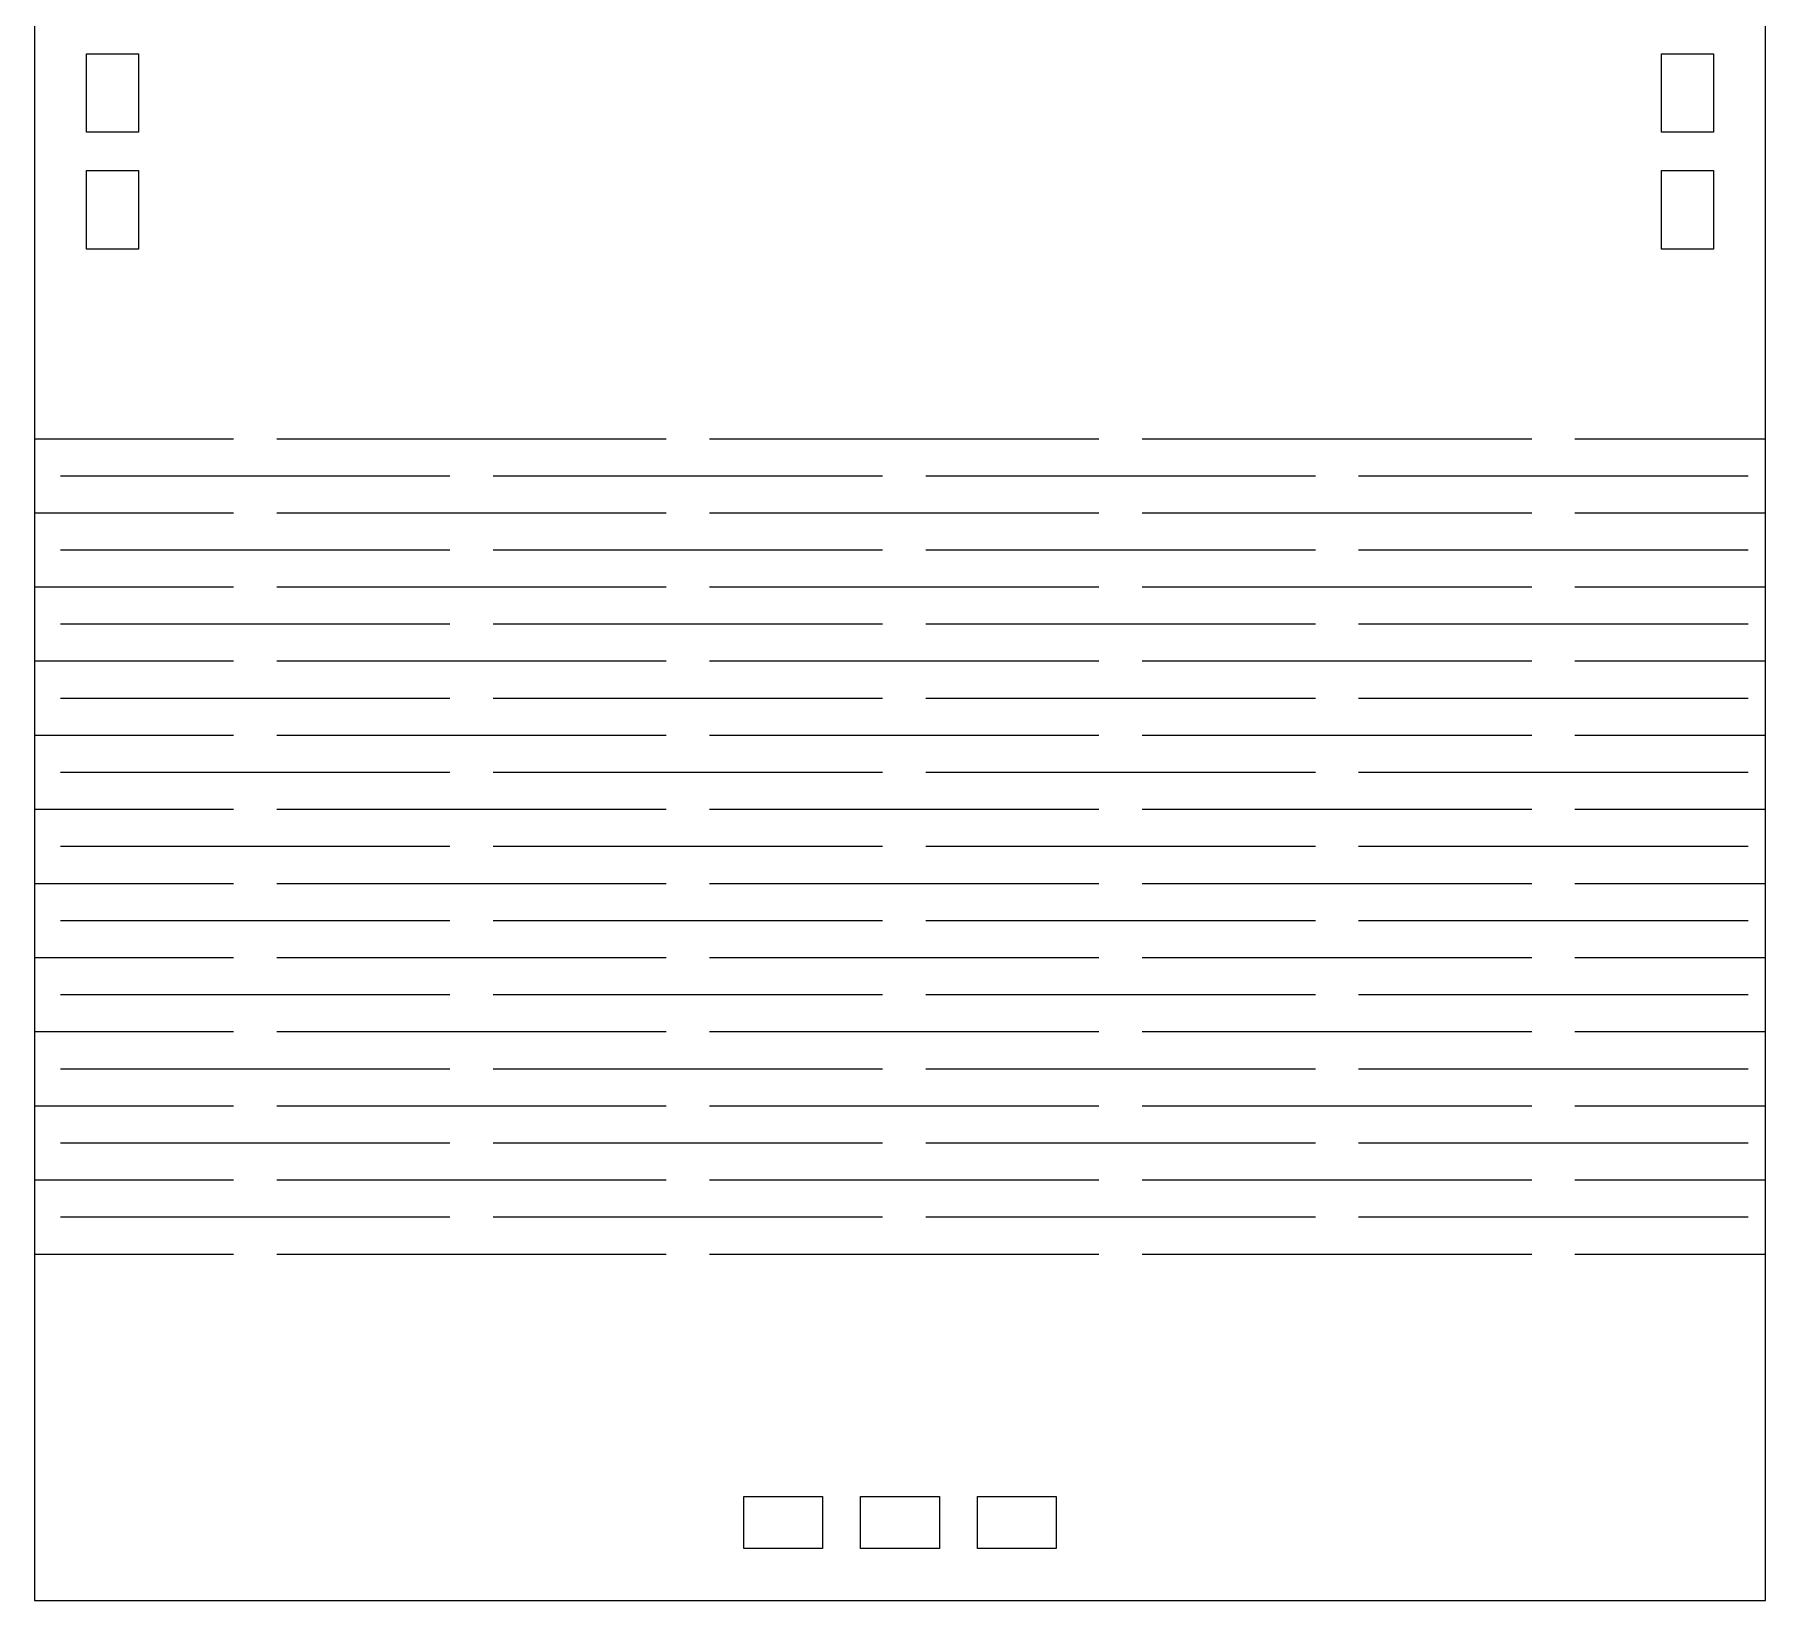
# Model space of a CAD drawing. Header units: millimetres. Extents: x 555 to 783, y 300 to 593.
# Drawn here: x 619.1 to 719.1, y 300 to 390.5 of the extents above; entities that cross this region are included whole.
import ezdxf

# ---------------------------------------------------------------- set-up
doc = ezdxf.new("R2010")
doc.units = ezdxf.units.MM
doc.header["$MEASUREMENT"] = 0
doc.layers.add('2d laser', color=18, linetype='Continuous', true_color=0x000000)

msp = doc.modelspace()

# ---------------------------------------------------------------- linework, layer by layer
at = {"layer": '2d laser', "lineweight": 0}
for points in [[(619.08, 407.14), (619.08, 367.14)], [(719.08, 367.14), (719.08, 407.14)], [(622.08, 384.87), (622.08, 389.41)], [(622.08, 389.41), (625.08, 389.41)], [(625.08, 389.41), (625.08, 384.87)], [(713.08, 384.87), (713.08, 389.41)], [(713.08, 389.41), (716.08, 389.41)], [(716.08, 389.41), (716.08, 384.87)], [(625.08, 384.87), (622.08, 384.87)], [(716.08, 384.87), (713.08, 384.87)], [(622.08, 382.66), (625.08, 382.66)], [(622.08, 378.12), (622.08, 382.66)], [(625.08, 382.66), (625.08, 378.12)], [(713.08, 382.66), (716.08, 382.66)], [(713.08, 378.12), (713.08, 382.66)], [(716.08, 382.66), (716.08, 378.12)], [(625.08, 378.12), (622.08, 378.12)], [(716.08, 378.12), (713.08, 378.12)], [(620.58, 367.14), (619.08, 367.14)], [(619.08, 367.14), (619.08, 320.01)], [(623.08, 367.14), (620.58, 367.14)], [(625.58, 367.14), (623.08, 367.14)], [(628.08, 367.14), (625.58, 367.14)], [(630.58, 367.14), (628.08, 367.14)], [(635.58, 367.14), (633.08, 367.14)], [(638.08, 367.14), (635.58, 367.14)], [(640.58, 367.14), (638.08, 367.14)], [(643.08, 367.14), (640.58, 367.14)], [(645.58, 367.14), (643.08, 367.14)], [(648.08, 367.14), (645.58, 367.14)], [(650.58, 367.14), (648.08, 367.14)], [(653.08, 367.14), (650.58, 367.14)], [(655.58, 367.14), (653.08, 367.14)], [(660.58, 367.14), (658.08, 367.14)], [(663.08, 367.14), (660.58, 367.14)], [(665.58, 367.14), (663.08, 367.14)], [(668.08, 367.14), (665.58, 367.14)], [(670.58, 367.14), (668.08, 367.14)], [(673.08, 367.14), (670.58, 367.14)], [(675.58, 367.14), (673.08, 367.14)], [(678.08, 367.14), (675.58, 367.14)], [(680.58, 367.14), (678.08, 367.14)], [(685.58, 367.14), (683.08, 367.14)], [(688.08, 367.14), (685.58, 367.14)], [(690.58, 367.14), (688.08, 367.14)], [(693.08, 367.14), (690.58, 367.14)], [(695.58, 367.14), (693.08, 367.14)], [(698.08, 367.14), (695.58, 367.14)], [(700.58, 367.14), (698.08, 367.14)], [(703.08, 367.14), (700.58, 367.14)], [(705.58, 367.14), (703.08, 367.14)], [(710.58, 367.14), (708.08, 367.14)], [(713.08, 367.14), (710.58, 367.14)], [(715.58, 367.14), (713.08, 367.14)], [(718.08, 367.14), (715.58, 367.14)], [(719.08, 367.14), (718.08, 367.14)], [(719.08, 320.01), (719.08, 367.14)], [(623.08, 365), (620.58, 365)], [(625.58, 365), (623.08, 365)], [(628.08, 365), (625.58, 365)], [(630.58, 365), (628.08, 365)], [(633.08, 365), (630.58, 365)], [(635.58, 365), (633.08, 365)], [(638.08, 365), (635.58, 365)], [(640.58, 365), (638.08, 365)], [(643.08, 365), (640.58, 365)], [(648.08, 365), (645.58, 365)], [(650.58, 365), (648.08, 365)], [(653.08, 365), (650.58, 365)], [(655.58, 365), (653.08, 365)], [(658.08, 365), (655.58, 365)], [(660.58, 365), (658.08, 365)], [(663.08, 365), (660.58, 365)], [(665.58, 365), (663.08, 365)], [(668.08, 365), (665.58, 365)], [(673.08, 365), (670.58, 365)], [(675.58, 365), (673.08, 365)], [(678.08, 365), (675.58, 365)], [(680.58, 365), (678.08, 365)], [(683.08, 365), (680.58, 365)], [(685.58, 365), (683.08, 365)], [(688.08, 365), (685.58, 365)], [(690.58, 365), (688.08, 365)], [(693.08, 365), (690.58, 365)], [(698.08, 365), (695.58, 365)], [(700.58, 365), (698.08, 365)], [(703.08, 365), (700.58, 365)], [(705.58, 365), (703.08, 365)], [(708.08, 365), (705.58, 365)], [(710.58, 365), (708.08, 365)], [(713.08, 365), (710.58, 365)], [(715.58, 365), (713.08, 365)], [(718.08, 365), (715.58, 365)], [(620.58, 362.85), (619.08, 362.85)], [(623.08, 362.85), (620.58, 362.85)], [(625.58, 362.85), (623.08, 362.85)], [(628.08, 362.85), (625.58, 362.85)], [(630.58, 362.85), (628.08, 362.85)], [(635.58, 362.85), (633.08, 362.85)], [(638.08, 362.85), (635.58, 362.85)], [(640.58, 362.85), (638.08, 362.85)], [(643.08, 362.85), (640.58, 362.85)], [(645.58, 362.85), (643.08, 362.85)], [(648.08, 362.85), (645.58, 362.85)], [(650.58, 362.85), (648.08, 362.85)], [(653.08, 362.85), (650.58, 362.85)], [(655.58, 362.85), (653.08, 362.85)], [(660.58, 362.85), (658.08, 362.85)], [(663.08, 362.85), (660.58, 362.85)], [(665.58, 362.85), (663.08, 362.85)], [(668.08, 362.85), (665.58, 362.85)], [(670.58, 362.85), (668.08, 362.85)], [(673.08, 362.85), (670.58, 362.85)], [(675.58, 362.85), (673.08, 362.85)], [(678.08, 362.85), (675.58, 362.85)], [(680.58, 362.85), (678.08, 362.85)], [(685.58, 362.85), (683.08, 362.85)], [(688.08, 362.85), (685.58, 362.85)], [(690.58, 362.85), (688.08, 362.85)], [(693.08, 362.85), (690.58, 362.85)], [(695.58, 362.85), (693.08, 362.85)], [(698.08, 362.85), (695.58, 362.85)], [(700.58, 362.85), (698.08, 362.85)], [(703.08, 362.85), (700.58, 362.85)], [(705.58, 362.85), (703.08, 362.85)], [(710.58, 362.85), (708.08, 362.85)], [(713.08, 362.85), (710.58, 362.85)], [(715.58, 362.85), (713.08, 362.85)], [(718.08, 362.85), (715.58, 362.85)], [(719.08, 362.85), (718.08, 362.85)], [(623.08, 360.71), (620.58, 360.71)], [(625.58, 360.71), (623.08, 360.71)], [(628.08, 360.71), (625.58, 360.71)], [(630.58, 360.71), (628.08, 360.71)], [(633.08, 360.71), (630.58, 360.71)], [(635.58, 360.71), (633.08, 360.71)], [(638.08, 360.71), (635.58, 360.71)], [(640.58, 360.71), (638.08, 360.71)], [(643.08, 360.71), (640.58, 360.71)], [(648.08, 360.71), (645.58, 360.71)], [(650.58, 360.71), (648.08, 360.71)], [(653.08, 360.71), (650.58, 360.71)], [(655.58, 360.71), (653.08, 360.71)], [(658.08, 360.71), (655.58, 360.71)], [(660.58, 360.71), (658.08, 360.71)], [(663.08, 360.71), (660.58, 360.71)], [(665.58, 360.71), (663.08, 360.71)], [(668.08, 360.71), (665.58, 360.71)], [(673.08, 360.71), (670.58, 360.71)], [(675.58, 360.71), (673.08, 360.71)], [(678.08, 360.71), (675.58, 360.71)], [(680.58, 360.71), (678.08, 360.71)], [(683.08, 360.71), (680.58, 360.71)], [(685.58, 360.71), (683.08, 360.71)], [(688.08, 360.71), (685.58, 360.71)], [(690.58, 360.71), (688.08, 360.71)], [(693.08, 360.71), (690.58, 360.71)], [(698.08, 360.71), (695.58, 360.71)], [(700.58, 360.71), (698.08, 360.71)], [(703.08, 360.71), (700.58, 360.71)], [(705.58, 360.71), (703.08, 360.71)], [(708.08, 360.71), (705.58, 360.71)], [(710.58, 360.71), (708.08, 360.71)], [(713.08, 360.71), (710.58, 360.71)], [(715.58, 360.71), (713.08, 360.71)], [(718.08, 360.71), (715.58, 360.71)], [(620.58, 358.57), (619.08, 358.57)], [(623.08, 358.57), (620.58, 358.57)], [(625.58, 358.57), (623.08, 358.57)], [(628.08, 358.57), (625.58, 358.57)], [(630.58, 358.57), (628.08, 358.57)], [(635.58, 358.57), (633.08, 358.57)], [(638.08, 358.57), (635.58, 358.57)], [(640.58, 358.57), (638.08, 358.57)], [(643.08, 358.57), (640.58, 358.57)], [(645.58, 358.57), (643.08, 358.57)], [(648.08, 358.57), (645.58, 358.57)], [(650.58, 358.57), (648.08, 358.57)], [(653.08, 358.57), (650.58, 358.57)], [(655.58, 358.57), (653.08, 358.57)], [(660.58, 358.57), (658.08, 358.57)], [(663.08, 358.57), (660.58, 358.57)], [(665.58, 358.57), (663.08, 358.57)], [(668.08, 358.57), (665.58, 358.57)], [(670.58, 358.57), (668.08, 358.57)], [(673.08, 358.57), (670.58, 358.57)], [(675.58, 358.57), (673.08, 358.57)], [(678.08, 358.57), (675.58, 358.57)], [(680.58, 358.57), (678.08, 358.57)], [(685.58, 358.57), (683.08, 358.57)], [(688.08, 358.57), (685.58, 358.57)], [(690.58, 358.57), (688.08, 358.57)], [(693.08, 358.57), (690.58, 358.57)], [(695.58, 358.57), (693.08, 358.57)], [(698.08, 358.57), (695.58, 358.57)], [(700.58, 358.57), (698.08, 358.57)], [(703.08, 358.57), (700.58, 358.57)], [(705.58, 358.57), (703.08, 358.57)], [(710.58, 358.57), (708.08, 358.57)], [(713.08, 358.57), (710.58, 358.57)], [(715.58, 358.57), (713.08, 358.57)], [(718.08, 358.57), (715.58, 358.57)], [(719.08, 358.57), (718.08, 358.57)], [(623.08, 356.43), (620.58, 356.43)], [(625.58, 356.43), (623.08, 356.43)], [(628.08, 356.43), (625.58, 356.43)], [(630.58, 356.43), (628.08, 356.43)], [(633.08, 356.43), (630.58, 356.43)], [(635.58, 356.43), (633.08, 356.43)], [(638.08, 356.43), (635.58, 356.43)], [(640.58, 356.43), (638.08, 356.43)], [(643.08, 356.43), (640.58, 356.43)], [(648.08, 356.43), (645.58, 356.43)], [(650.58, 356.43), (648.08, 356.43)], [(653.08, 356.43), (650.58, 356.43)], [(655.58, 356.43), (653.08, 356.43)], [(658.08, 356.43), (655.58, 356.43)], [(660.58, 356.43), (658.08, 356.43)], [(663.08, 356.43), (660.58, 356.43)], [(665.58, 356.43), (663.08, 356.43)], [(668.08, 356.43), (665.58, 356.43)], [(673.08, 356.43), (670.58, 356.43)], [(675.58, 356.43), (673.08, 356.43)], [(678.08, 356.43), (675.58, 356.43)], [(680.58, 356.43), (678.08, 356.43)], [(683.08, 356.43), (680.58, 356.43)], [(685.58, 356.43), (683.08, 356.43)], [(688.08, 356.43), (685.58, 356.43)], [(690.58, 356.43), (688.08, 356.43)], [(693.08, 356.43), (690.58, 356.43)], [(698.08, 356.43), (695.58, 356.43)], [(700.58, 356.43), (698.08, 356.43)], [(703.08, 356.43), (700.58, 356.43)], [(705.58, 356.43), (703.08, 356.43)], [(708.08, 356.43), (705.58, 356.43)], [(710.58, 356.43), (708.08, 356.43)], [(713.08, 356.43), (710.58, 356.43)], [(715.58, 356.43), (713.08, 356.43)], [(718.08, 356.43), (715.58, 356.43)], [(620.58, 354.29), (619.08, 354.29)], [(623.08, 354.29), (620.58, 354.29)], [(625.58, 354.29), (623.08, 354.29)], [(628.08, 354.29), (625.58, 354.29)], [(630.58, 354.29), (628.08, 354.29)], [(635.58, 354.29), (633.08, 354.29)], [(638.08, 354.29), (635.58, 354.29)], [(640.58, 354.29), (638.08, 354.29)], [(643.08, 354.29), (640.58, 354.29)], [(645.58, 354.29), (643.08, 354.29)], [(648.08, 354.29), (645.58, 354.29)], [(650.58, 354.29), (648.08, 354.29)], [(653.08, 354.29), (650.58, 354.29)], [(655.58, 354.29), (653.08, 354.29)], [(660.58, 354.29), (658.08, 354.29)], [(663.08, 354.29), (660.58, 354.29)], [(665.58, 354.29), (663.08, 354.29)], [(668.08, 354.29), (665.58, 354.29)], [(670.58, 354.29), (668.08, 354.29)], [(673.08, 354.29), (670.58, 354.29)], [(675.58, 354.29), (673.08, 354.29)], [(678.08, 354.29), (675.58, 354.29)], [(680.58, 354.29), (678.08, 354.29)], [(685.58, 354.29), (683.08, 354.29)], [(688.08, 354.29), (685.58, 354.29)], [(690.58, 354.29), (688.08, 354.29)], [(693.08, 354.29), (690.58, 354.29)], [(695.58, 354.29), (693.08, 354.29)], [(698.08, 354.29), (695.58, 354.29)], [(700.58, 354.29), (698.08, 354.29)], [(703.08, 354.29), (700.58, 354.29)], [(705.58, 354.29), (703.08, 354.29)], [(710.58, 354.29), (708.08, 354.29)], [(713.08, 354.29), (710.58, 354.29)], [(715.58, 354.29), (713.08, 354.29)], [(718.08, 354.29), (715.58, 354.29)], [(719.08, 354.29), (718.08, 354.29)], [(623.08, 352.14), (620.58, 352.14)], [(625.58, 352.14), (623.08, 352.14)], [(628.08, 352.14), (625.58, 352.14)], [(630.58, 352.14), (628.08, 352.14)], [(633.08, 352.14), (630.58, 352.14)], [(635.58, 352.14), (633.08, 352.14)], [(638.08, 352.14), (635.58, 352.14)], [(640.58, 352.14), (638.08, 352.14)], [(643.08, 352.14), (640.58, 352.14)], [(648.08, 352.14), (645.58, 352.14)], [(650.58, 352.14), (648.08, 352.14)], [(653.08, 352.14), (650.58, 352.14)], [(655.58, 352.14), (653.08, 352.14)], [(658.08, 352.14), (655.58, 352.14)], [(660.58, 352.14), (658.08, 352.14)], [(663.08, 352.14), (660.58, 352.14)], [(665.58, 352.14), (663.08, 352.14)], [(668.08, 352.14), (665.58, 352.14)], [(673.08, 352.14), (670.58, 352.14)], [(675.58, 352.14), (673.08, 352.14)], [(678.08, 352.14), (675.58, 352.14)], [(680.58, 352.14), (678.08, 352.14)], [(683.08, 352.14), (680.58, 352.14)], [(685.58, 352.14), (683.08, 352.14)], [(688.08, 352.14), (685.58, 352.14)], [(690.58, 352.14), (688.08, 352.14)], [(693.08, 352.14), (690.58, 352.14)], [(698.08, 352.14), (695.58, 352.14)], [(700.58, 352.14), (698.08, 352.14)], [(703.08, 352.14), (700.58, 352.14)], [(705.58, 352.14), (703.08, 352.14)], [(708.08, 352.14), (705.58, 352.14)], [(710.58, 352.14), (708.08, 352.14)], [(713.08, 352.14), (710.58, 352.14)], [(715.58, 352.14), (713.08, 352.14)], [(718.08, 352.14), (715.58, 352.14)], [(620.58, 350), (619.08, 350)], [(623.08, 350), (620.58, 350)], [(625.58, 350), (623.08, 350)], [(628.08, 350), (625.58, 350)], [(630.58, 350), (628.08, 350)], [(635.58, 350), (633.08, 350)], [(638.08, 350), (635.58, 350)], [(640.58, 350), (638.08, 350)], [(643.08, 350), (640.58, 350)], [(645.58, 350), (643.08, 350)], [(648.08, 350), (645.58, 350)], [(650.58, 350), (648.08, 350)], [(653.08, 350), (650.58, 350)], [(655.58, 350), (653.08, 350)], [(660.58, 350), (658.08, 350)], [(663.08, 350), (660.58, 350)], [(665.58, 350), (663.08, 350)], [(668.08, 350), (665.58, 350)], [(670.58, 350), (668.08, 350)], [(673.08, 350), (670.58, 350)], [(675.58, 350), (673.08, 350)], [(678.08, 350), (675.58, 350)], [(680.58, 350), (678.08, 350)], [(685.58, 350), (683.08, 350)], [(688.08, 350), (685.58, 350)], [(690.58, 350), (688.08, 350)], [(693.08, 350), (690.58, 350)], [(695.58, 350), (693.08, 350)], [(698.08, 350), (695.58, 350)], [(700.58, 350), (698.08, 350)], [(703.08, 350), (700.58, 350)], [(705.58, 350), (703.08, 350)], [(710.58, 350), (708.08, 350)], [(713.08, 350), (710.58, 350)], [(715.58, 350), (713.08, 350)], [(718.08, 350), (715.58, 350)], [(719.08, 350), (718.08, 350)], [(623.08, 347.86), (620.58, 347.86)], [(625.58, 347.86), (623.08, 347.86)], [(628.08, 347.86), (625.58, 347.86)], [(630.58, 347.86), (628.08, 347.86)], [(633.08, 347.86), (630.58, 347.86)], [(635.58, 347.86), (633.08, 347.86)], [(638.08, 347.86), (635.58, 347.86)], [(640.58, 347.86), (638.08, 347.86)], [(643.08, 347.86), (640.58, 347.86)], [(648.08, 347.86), (645.58, 347.86)], [(650.58, 347.86), (648.08, 347.86)], [(653.08, 347.86), (650.58, 347.86)], [(655.58, 347.86), (653.08, 347.86)], [(658.08, 347.86), (655.58, 347.86)], [(660.58, 347.86), (658.08, 347.86)], [(663.08, 347.86), (660.58, 347.86)], [(665.58, 347.86), (663.08, 347.86)], [(668.08, 347.86), (665.58, 347.86)], [(673.08, 347.86), (670.58, 347.86)], [(675.58, 347.86), (673.08, 347.86)], [(678.08, 347.86), (675.58, 347.86)], [(680.58, 347.86), (678.08, 347.86)], [(683.08, 347.86), (680.58, 347.86)], [(685.58, 347.86), (683.08, 347.86)], [(688.08, 347.86), (685.58, 347.86)], [(690.58, 347.86), (688.08, 347.86)], [(693.08, 347.86), (690.58, 347.86)], [(698.08, 347.86), (695.58, 347.86)], [(700.58, 347.86), (698.08, 347.86)], [(703.08, 347.86), (700.58, 347.86)], [(705.58, 347.86), (703.08, 347.86)], [(708.08, 347.86), (705.58, 347.86)], [(710.58, 347.86), (708.08, 347.86)], [(713.08, 347.86), (710.58, 347.86)], [(715.58, 347.86), (713.08, 347.86)], [(718.08, 347.86), (715.58, 347.86)], [(620.58, 345.72), (619.08, 345.72)], [(623.08, 345.72), (620.58, 345.72)], [(625.58, 345.72), (623.08, 345.72)], [(628.08, 345.72), (625.58, 345.72)], [(630.58, 345.72), (628.08, 345.72)], [(635.58, 345.72), (633.08, 345.72)], [(638.08, 345.72), (635.58, 345.72)], [(640.58, 345.72), (638.08, 345.72)], [(643.08, 345.72), (640.58, 345.72)], [(645.58, 345.72), (643.08, 345.72)], [(648.08, 345.72), (645.58, 345.72)], [(650.58, 345.72), (648.08, 345.72)], [(653.08, 345.72), (650.58, 345.72)], [(655.58, 345.72), (653.08, 345.72)], [(660.58, 345.72), (658.08, 345.72)], [(663.08, 345.72), (660.58, 345.72)], [(665.58, 345.72), (663.08, 345.72)], [(668.08, 345.72), (665.58, 345.72)], [(670.58, 345.72), (668.08, 345.72)], [(673.08, 345.72), (670.58, 345.72)], [(675.58, 345.72), (673.08, 345.72)], [(678.08, 345.72), (675.58, 345.72)], [(680.58, 345.72), (678.08, 345.72)], [(685.58, 345.72), (683.08, 345.72)], [(688.08, 345.72), (685.58, 345.72)], [(690.58, 345.72), (688.08, 345.72)], [(693.08, 345.72), (690.58, 345.72)], [(695.58, 345.72), (693.08, 345.72)], [(698.08, 345.72), (695.58, 345.72)], [(700.58, 345.72), (698.08, 345.72)], [(703.08, 345.72), (700.58, 345.72)], [(705.58, 345.72), (703.08, 345.72)], [(710.58, 345.72), (708.08, 345.72)], [(713.08, 345.72), (710.58, 345.72)], [(715.58, 345.72), (713.08, 345.72)], [(718.08, 345.72), (715.58, 345.72)], [(719.08, 345.72), (718.08, 345.72)], [(623.08, 343.58), (620.58, 343.58)], [(625.58, 343.58), (623.08, 343.58)], [(628.08, 343.58), (625.58, 343.58)], [(630.58, 343.58), (628.08, 343.58)], [(633.08, 343.58), (630.58, 343.58)], [(635.58, 343.58), (633.08, 343.58)], [(638.08, 343.58), (635.58, 343.58)], [(640.58, 343.58), (638.08, 343.58)], [(643.08, 343.58), (640.58, 343.58)], [(648.08, 343.58), (645.58, 343.58)], [(650.58, 343.58), (648.08, 343.58)], [(653.08, 343.58), (650.58, 343.58)], [(655.58, 343.58), (653.08, 343.58)], [(658.08, 343.58), (655.58, 343.58)], [(660.58, 343.58), (658.08, 343.58)], [(663.08, 343.58), (660.58, 343.58)], [(665.58, 343.58), (663.08, 343.58)], [(668.08, 343.58), (665.58, 343.58)], [(673.08, 343.58), (670.58, 343.58)], [(675.58, 343.58), (673.08, 343.58)], [(678.08, 343.58), (675.58, 343.58)], [(680.58, 343.58), (678.08, 343.58)], [(683.08, 343.58), (680.58, 343.58)], [(685.58, 343.58), (683.08, 343.58)], [(688.08, 343.58), (685.58, 343.58)], [(690.58, 343.58), (688.08, 343.58)], [(693.08, 343.58), (690.58, 343.58)], [(698.08, 343.58), (695.58, 343.58)], [(700.58, 343.58), (698.08, 343.58)], [(703.08, 343.58), (700.58, 343.58)], [(705.58, 343.58), (703.08, 343.58)], [(708.08, 343.58), (705.58, 343.58)], [(710.58, 343.58), (708.08, 343.58)], [(713.08, 343.58), (710.58, 343.58)], [(715.58, 343.58), (713.08, 343.58)], [(718.08, 343.58), (715.58, 343.58)], [(620.58, 341.43), (619.08, 341.43)], [(623.08, 341.43), (620.58, 341.43)], [(625.58, 341.43), (623.08, 341.43)], [(628.08, 341.43), (625.58, 341.43)], [(630.58, 341.43), (628.08, 341.43)], [(635.58, 341.43), (633.08, 341.43)], [(638.08, 341.43), (635.58, 341.43)], [(640.58, 341.43), (638.08, 341.43)], [(643.08, 341.43), (640.58, 341.43)], [(645.58, 341.43), (643.08, 341.43)], [(648.08, 341.43), (645.58, 341.43)], [(650.58, 341.43), (648.08, 341.43)], [(653.08, 341.43), (650.58, 341.43)], [(655.58, 341.43), (653.08, 341.43)], [(660.58, 341.43), (658.08, 341.43)], [(663.08, 341.43), (660.58, 341.43)], [(665.58, 341.43), (663.08, 341.43)], [(668.08, 341.43), (665.58, 341.43)], [(670.58, 341.43), (668.08, 341.43)], [(673.08, 341.43), (670.58, 341.43)], [(675.58, 341.43), (673.08, 341.43)], [(678.08, 341.43), (675.58, 341.43)], [(680.58, 341.43), (678.08, 341.43)], [(685.58, 341.43), (683.08, 341.43)], [(688.08, 341.43), (685.58, 341.43)], [(690.58, 341.43), (688.08, 341.43)], [(693.08, 341.43), (690.58, 341.43)], [(695.58, 341.43), (693.08, 341.43)], [(698.08, 341.43), (695.58, 341.43)], [(700.58, 341.43), (698.08, 341.43)], [(703.08, 341.43), (700.58, 341.43)], [(705.58, 341.43), (703.08, 341.43)], [(710.58, 341.43), (708.08, 341.43)], [(713.08, 341.43), (710.58, 341.43)], [(715.58, 341.43), (713.08, 341.43)], [(718.08, 341.43), (715.58, 341.43)], [(719.08, 341.43), (718.08, 341.43)], [(623.08, 339.29), (620.58, 339.29)], [(625.58, 339.29), (623.08, 339.29)], [(628.08, 339.29), (625.58, 339.29)], [(630.58, 339.29), (628.08, 339.29)], [(633.08, 339.29), (630.58, 339.29)], [(635.58, 339.29), (633.08, 339.29)], [(638.08, 339.29), (635.58, 339.29)], [(640.58, 339.29), (638.08, 339.29)], [(643.08, 339.29), (640.58, 339.29)], [(648.08, 339.29), (645.58, 339.29)], [(650.58, 339.29), (648.08, 339.29)], [(653.08, 339.29), (650.58, 339.29)], [(655.58, 339.29), (653.08, 339.29)], [(658.08, 339.29), (655.58, 339.29)], [(660.58, 339.29), (658.08, 339.29)], [(663.08, 339.29), (660.58, 339.29)], [(665.58, 339.29), (663.08, 339.29)], [(668.08, 339.29), (665.58, 339.29)], [(673.08, 339.29), (670.58, 339.29)], [(675.58, 339.29), (673.08, 339.29)], [(678.08, 339.29), (675.58, 339.29)], [(680.58, 339.29), (678.08, 339.29)], [(683.08, 339.29), (680.58, 339.29)], [(685.58, 339.29), (683.08, 339.29)], [(688.08, 339.29), (685.58, 339.29)], [(690.58, 339.29), (688.08, 339.29)], [(693.08, 339.29), (690.58, 339.29)], [(698.08, 339.29), (695.58, 339.29)], [(700.58, 339.29), (698.08, 339.29)], [(703.08, 339.29), (700.58, 339.29)], [(705.58, 339.29), (703.08, 339.29)], [(708.08, 339.29), (705.58, 339.29)], [(710.58, 339.29), (708.08, 339.29)], [(713.08, 339.29), (710.58, 339.29)], [(715.58, 339.29), (713.08, 339.29)], [(718.08, 339.29), (715.58, 339.29)], [(620.58, 337.15), (619.08, 337.15)], [(623.08, 337.15), (620.58, 337.15)], [(625.58, 337.15), (623.08, 337.15)], [(628.08, 337.15), (625.58, 337.15)], [(630.58, 337.15), (628.08, 337.15)], [(635.58, 337.15), (633.08, 337.15)], [(638.08, 337.15), (635.58, 337.15)], [(640.58, 337.15), (638.08, 337.15)], [(643.08, 337.15), (640.58, 337.15)], [(645.58, 337.15), (643.08, 337.15)], [(648.08, 337.15), (645.58, 337.15)], [(650.58, 337.15), (648.08, 337.15)], [(653.08, 337.15), (650.58, 337.15)], [(655.58, 337.15), (653.08, 337.15)], [(660.58, 337.15), (658.08, 337.15)], [(663.08, 337.15), (660.58, 337.15)], [(665.58, 337.15), (663.08, 337.15)], [(668.08, 337.15), (665.58, 337.15)], [(670.58, 337.15), (668.08, 337.15)], [(673.08, 337.15), (670.58, 337.15)], [(675.58, 337.15), (673.08, 337.15)], [(678.08, 337.15), (675.58, 337.15)], [(680.58, 337.15), (678.08, 337.15)], [(685.58, 337.15), (683.08, 337.15)], [(688.08, 337.15), (685.58, 337.15)], [(690.58, 337.15), (688.08, 337.15)], [(693.08, 337.15), (690.58, 337.15)], [(695.58, 337.15), (693.08, 337.15)], [(698.08, 337.15), (695.58, 337.15)], [(700.58, 337.15), (698.08, 337.15)], [(703.08, 337.15), (700.58, 337.15)], [(705.58, 337.15), (703.08, 337.15)], [(710.58, 337.15), (708.08, 337.15)], [(713.08, 337.15), (710.58, 337.15)], [(715.58, 337.15), (713.08, 337.15)], [(718.08, 337.15), (715.58, 337.15)], [(719.08, 337.15), (718.08, 337.15)], [(623.08, 335.01), (620.58, 335.01)], [(625.58, 335.01), (623.08, 335.01)], [(628.08, 335.01), (625.58, 335.01)], [(630.58, 335.01), (628.08, 335.01)], [(633.08, 335.01), (630.58, 335.01)], [(635.58, 335.01), (633.08, 335.01)], [(638.08, 335.01), (635.58, 335.01)], [(640.58, 335.01), (638.08, 335.01)], [(643.08, 335.01), (640.58, 335.01)], [(648.08, 335.01), (645.58, 335.01)], [(650.58, 335.01), (648.08, 335.01)], [(653.08, 335.01), (650.58, 335.01)], [(655.58, 335.01), (653.08, 335.01)], [(658.08, 335.01), (655.58, 335.01)], [(660.58, 335.01), (658.08, 335.01)], [(663.08, 335.01), (660.58, 335.01)], [(665.58, 335.01), (663.08, 335.01)], [(668.08, 335.01), (665.58, 335.01)], [(673.08, 335.01), (670.58, 335.01)], [(675.58, 335.01), (673.08, 335.01)], [(678.08, 335.01), (675.58, 335.01)], [(680.58, 335.01), (678.08, 335.01)], [(683.08, 335.01), (680.58, 335.01)], [(685.58, 335.01), (683.08, 335.01)], [(688.08, 335.01), (685.58, 335.01)], [(690.58, 335.01), (688.08, 335.01)], [(693.08, 335.01), (690.58, 335.01)], [(698.08, 335.01), (695.58, 335.01)], [(700.58, 335.01), (698.08, 335.01)], [(703.08, 335.01), (700.58, 335.01)], [(705.58, 335.01), (703.08, 335.01)], [(708.08, 335.01), (705.58, 335.01)], [(710.58, 335.01), (708.08, 335.01)], [(713.08, 335.01), (710.58, 335.01)], [(715.58, 335.01), (713.08, 335.01)], [(718.08, 335.01), (715.58, 335.01)], [(620.58, 332.87), (619.08, 332.87)], [(623.08, 332.87), (620.58, 332.87)], [(625.58, 332.87), (623.08, 332.87)], [(628.08, 332.87), (625.58, 332.87)], [(630.58, 332.87), (628.08, 332.87)], [(635.58, 332.87), (633.08, 332.87)], [(638.08, 332.87), (635.58, 332.87)], [(640.58, 332.87), (638.08, 332.87)], [(643.08, 332.87), (640.58, 332.87)], [(645.58, 332.87), (643.08, 332.87)], [(648.08, 332.87), (645.58, 332.87)], [(650.58, 332.87), (648.08, 332.87)], [(653.08, 332.87), (650.58, 332.87)], [(655.58, 332.87), (653.08, 332.87)], [(660.58, 332.87), (658.08, 332.87)], [(663.08, 332.87), (660.58, 332.87)], [(665.58, 332.87), (663.08, 332.87)], [(668.08, 332.87), (665.58, 332.87)], [(670.58, 332.87), (668.08, 332.87)], [(673.08, 332.87), (670.58, 332.87)], [(675.58, 332.87), (673.08, 332.87)], [(678.08, 332.87), (675.58, 332.87)], [(680.58, 332.87), (678.08, 332.87)], [(685.58, 332.87), (683.08, 332.87)], [(688.08, 332.87), (685.58, 332.87)], [(690.58, 332.87), (688.08, 332.87)], [(693.08, 332.87), (690.58, 332.87)], [(695.58, 332.87), (693.08, 332.87)], [(698.08, 332.87), (695.58, 332.87)], [(700.58, 332.87), (698.08, 332.87)], [(703.08, 332.87), (700.58, 332.87)], [(705.58, 332.87), (703.08, 332.87)], [(710.58, 332.87), (708.08, 332.87)], [(713.08, 332.87), (710.58, 332.87)], [(715.58, 332.87), (713.08, 332.87)], [(718.08, 332.87), (715.58, 332.87)], [(719.08, 332.87), (718.08, 332.87)], [(623.08, 330.72), (620.58, 330.72)], [(625.58, 330.72), (623.08, 330.72)], [(628.08, 330.72), (625.58, 330.72)], [(630.58, 330.72), (628.08, 330.72)], [(633.08, 330.72), (630.58, 330.72)], [(635.58, 330.72), (633.08, 330.72)], [(638.08, 330.72), (635.58, 330.72)], [(640.58, 330.72), (638.08, 330.72)], [(643.08, 330.72), (640.58, 330.72)], [(648.08, 330.72), (645.58, 330.72)], [(650.58, 330.72), (648.08, 330.72)], [(653.08, 330.72), (650.58, 330.72)], [(655.58, 330.72), (653.08, 330.72)], [(658.08, 330.72), (655.58, 330.72)], [(660.58, 330.72), (658.08, 330.72)], [(663.08, 330.72), (660.58, 330.72)], [(665.58, 330.72), (663.08, 330.72)], [(668.08, 330.72), (665.58, 330.72)], [(673.08, 330.72), (670.58, 330.72)], [(675.58, 330.72), (673.08, 330.72)], [(678.08, 330.72), (675.58, 330.72)], [(680.58, 330.72), (678.08, 330.72)], [(683.08, 330.72), (680.58, 330.72)], [(685.58, 330.72), (683.08, 330.72)], [(688.08, 330.72), (685.58, 330.72)], [(690.58, 330.72), (688.08, 330.72)], [(693.08, 330.72), (690.58, 330.72)], [(698.08, 330.72), (695.58, 330.72)], [(700.58, 330.72), (698.08, 330.72)], [(703.08, 330.72), (700.58, 330.72)], [(705.58, 330.72), (703.08, 330.72)], [(708.08, 330.72), (705.58, 330.72)], [(710.58, 330.72), (708.08, 330.72)], [(713.08, 330.72), (710.58, 330.72)], [(715.58, 330.72), (713.08, 330.72)], [(718.08, 330.72), (715.58, 330.72)], [(620.58, 328.58), (619.08, 328.58)], [(623.08, 328.58), (620.58, 328.58)], [(625.58, 328.58), (623.08, 328.58)], [(628.08, 328.58), (625.58, 328.58)], [(630.58, 328.58), (628.08, 328.58)], [(635.58, 328.58), (633.08, 328.58)], [(638.08, 328.58), (635.58, 328.58)], [(640.58, 328.58), (638.08, 328.58)], [(643.08, 328.58), (640.58, 328.58)], [(645.58, 328.58), (643.08, 328.58)], [(648.08, 328.58), (645.58, 328.58)], [(650.58, 328.58), (648.08, 328.58)], [(653.08, 328.58), (650.58, 328.58)], [(655.58, 328.58), (653.08, 328.58)], [(660.58, 328.58), (658.08, 328.58)], [(663.08, 328.58), (660.58, 328.58)], [(665.58, 328.58), (663.08, 328.58)], [(668.08, 328.58), (665.58, 328.58)], [(670.58, 328.58), (668.08, 328.58)], [(673.08, 328.58), (670.58, 328.58)], [(675.58, 328.58), (673.08, 328.58)], [(678.08, 328.58), (675.58, 328.58)], [(680.58, 328.58), (678.08, 328.58)], [(685.58, 328.58), (683.08, 328.58)], [(688.08, 328.58), (685.58, 328.58)], [(690.58, 328.58), (688.08, 328.58)], [(693.08, 328.58), (690.58, 328.58)], [(695.58, 328.58), (693.08, 328.58)], [(698.08, 328.58), (695.58, 328.58)], [(700.58, 328.58), (698.08, 328.58)], [(703.08, 328.58), (700.58, 328.58)], [(705.58, 328.58), (703.08, 328.58)], [(710.58, 328.58), (708.08, 328.58)], [(713.08, 328.58), (710.58, 328.58)], [(715.58, 328.58), (713.08, 328.58)], [(718.08, 328.58), (715.58, 328.58)], [(719.08, 328.58), (718.08, 328.58)], [(623.08, 326.44), (620.58, 326.44)], [(625.58, 326.44), (623.08, 326.44)], [(628.08, 326.44), (625.58, 326.44)], [(630.58, 326.44), (628.08, 326.44)], [(633.08, 326.44), (630.58, 326.44)], [(635.58, 326.44), (633.08, 326.44)], [(638.08, 326.44), (635.58, 326.44)], [(640.58, 326.44), (638.08, 326.44)], [(643.08, 326.44), (640.58, 326.44)], [(648.08, 326.44), (645.58, 326.44)], [(650.58, 326.44), (648.08, 326.44)], [(653.08, 326.44), (650.58, 326.44)], [(655.58, 326.44), (653.08, 326.44)], [(658.08, 326.44), (655.58, 326.44)], [(660.58, 326.44), (658.08, 326.44)], [(663.08, 326.44), (660.58, 326.44)], [(665.58, 326.44), (663.08, 326.44)], [(668.08, 326.44), (665.58, 326.44)], [(673.08, 326.44), (670.58, 326.44)], [(675.58, 326.44), (673.08, 326.44)], [(678.08, 326.44), (675.58, 326.44)], [(680.58, 326.44), (678.08, 326.44)], [(683.08, 326.44), (680.58, 326.44)], [(685.58, 326.44), (683.08, 326.44)], [(688.08, 326.44), (685.58, 326.44)], [(690.58, 326.44), (688.08, 326.44)], [(693.08, 326.44), (690.58, 326.44)], [(698.08, 326.44), (695.58, 326.44)], [(700.58, 326.44), (698.08, 326.44)], [(703.08, 326.44), (700.58, 326.44)], [(705.58, 326.44), (703.08, 326.44)], [(708.08, 326.44), (705.58, 326.44)], [(710.58, 326.44), (708.08, 326.44)], [(713.08, 326.44), (710.58, 326.44)], [(715.58, 326.44), (713.08, 326.44)], [(718.08, 326.44), (715.58, 326.44)], [(620.58, 324.3), (619.08, 324.3)], [(623.08, 324.3), (620.58, 324.3)], [(625.58, 324.3), (623.08, 324.3)], [(628.08, 324.3), (625.58, 324.3)], [(630.58, 324.3), (628.08, 324.3)], [(635.58, 324.3), (633.08, 324.3)], [(638.08, 324.3), (635.58, 324.3)], [(640.58, 324.3), (638.08, 324.3)], [(643.08, 324.3), (640.58, 324.3)], [(645.58, 324.3), (643.08, 324.3)], [(648.08, 324.3), (645.58, 324.3)], [(650.58, 324.3), (648.08, 324.3)], [(653.08, 324.3), (650.58, 324.3)], [(655.58, 324.3), (653.08, 324.3)], [(660.58, 324.3), (658.08, 324.3)], [(663.08, 324.3), (660.58, 324.3)], [(665.58, 324.3), (663.08, 324.3)], [(668.08, 324.3), (665.58, 324.3)], [(670.58, 324.3), (668.08, 324.3)], [(673.08, 324.3), (670.58, 324.3)], [(675.58, 324.3), (673.08, 324.3)], [(678.08, 324.3), (675.58, 324.3)], [(680.58, 324.3), (678.08, 324.3)], [(685.58, 324.3), (683.08, 324.3)], [(688.08, 324.3), (685.58, 324.3)], [(690.58, 324.3), (688.08, 324.3)], [(693.08, 324.3), (690.58, 324.3)], [(695.58, 324.3), (693.08, 324.3)], [(698.08, 324.3), (695.58, 324.3)], [(700.58, 324.3), (698.08, 324.3)], [(703.08, 324.3), (700.58, 324.3)], [(705.58, 324.3), (703.08, 324.3)], [(710.58, 324.3), (708.08, 324.3)], [(713.08, 324.3), (710.58, 324.3)], [(715.58, 324.3), (713.08, 324.3)], [(718.08, 324.3), (715.58, 324.3)], [(719.08, 324.3), (718.08, 324.3)], [(623.08, 322.16), (620.58, 322.16)], [(625.58, 322.16), (623.08, 322.16)], [(628.08, 322.16), (625.58, 322.16)], [(630.58, 322.16), (628.08, 322.16)], [(633.08, 322.16), (630.58, 322.16)], [(635.58, 322.16), (633.08, 322.16)], [(638.08, 322.16), (635.58, 322.16)], [(640.58, 322.16), (638.08, 322.16)], [(643.08, 322.16), (640.58, 322.16)], [(648.08, 322.16), (645.58, 322.16)], [(650.58, 322.16), (648.08, 322.16)], [(653.08, 322.16), (650.58, 322.16)], [(655.58, 322.16), (653.08, 322.16)], [(658.08, 322.16), (655.58, 322.16)], [(660.58, 322.16), (658.08, 322.16)], [(663.08, 322.16), (660.58, 322.16)], [(665.58, 322.16), (663.08, 322.16)], [(668.08, 322.16), (665.58, 322.16)], [(673.08, 322.16), (670.58, 322.16)], [(675.58, 322.16), (673.08, 322.16)], [(678.08, 322.16), (675.58, 322.16)], [(680.58, 322.16), (678.08, 322.16)], [(683.08, 322.16), (680.58, 322.16)], [(685.58, 322.16), (683.08, 322.16)], [(688.08, 322.16), (685.58, 322.16)], [(690.58, 322.16), (688.08, 322.16)], [(693.08, 322.16), (690.58, 322.16)], [(698.08, 322.16), (695.58, 322.16)], [(700.58, 322.16), (698.08, 322.16)], [(703.08, 322.16), (700.58, 322.16)], [(705.58, 322.16), (703.08, 322.16)], [(708.08, 322.16), (705.58, 322.16)], [(710.58, 322.16), (708.08, 322.16)], [(713.08, 322.16), (710.58, 322.16)], [(715.58, 322.16), (713.08, 322.16)], [(718.08, 322.16), (715.58, 322.16)], [(620.58, 320.01), (619.08, 320.01)], [(619.08, 320.01), (619.08, 300.01)], [(623.08, 320.01), (620.58, 320.01)], [(625.58, 320.01), (623.08, 320.01)], [(628.08, 320.01), (625.58, 320.01)], [(630.58, 320.01), (628.08, 320.01)], [(635.58, 320.01), (633.08, 320.01)], [(638.08, 320.01), (635.58, 320.01)], [(640.58, 320.01), (638.08, 320.01)], [(643.08, 320.01), (640.58, 320.01)], [(645.58, 320.01), (643.08, 320.01)], [(648.08, 320.01), (645.58, 320.01)], [(650.58, 320.01), (648.08, 320.01)], [(653.08, 320.01), (650.58, 320.01)], [(655.58, 320.01), (653.08, 320.01)], [(660.58, 320.01), (658.08, 320.01)], [(663.08, 320.01), (660.58, 320.01)], [(665.58, 320.01), (663.08, 320.01)], [(668.08, 320.01), (665.58, 320.01)], [(670.58, 320.01), (668.08, 320.01)], [(673.08, 320.01), (670.58, 320.01)], [(675.58, 320.01), (673.08, 320.01)], [(678.08, 320.01), (675.58, 320.01)], [(680.58, 320.01), (678.08, 320.01)], [(685.58, 320.01), (683.08, 320.01)], [(688.08, 320.01), (685.58, 320.01)], [(690.58, 320.01), (688.08, 320.01)], [(693.08, 320.01), (690.58, 320.01)], [(695.58, 320.01), (693.08, 320.01)], [(698.08, 320.01), (695.58, 320.01)], [(700.58, 320.01), (698.08, 320.01)], [(703.08, 320.01), (700.58, 320.01)], [(705.58, 320.01), (703.08, 320.01)], [(710.58, 320.01), (708.08, 320.01)], [(713.08, 320.01), (710.58, 320.01)], [(715.58, 320.01), (713.08, 320.01)], [(718.08, 320.01), (715.58, 320.01)], [(719.08, 320.01), (718.08, 320.01)], [(719.08, 300.01), (719.08, 320.01)], [(660.06, 303.01), (660.06, 306.01)], [(660.06, 306.01), (664.61, 306.01)], [(664.61, 306.01), (664.61, 303.01)], [(666.81, 303.01), (666.81, 306.01)], [(666.81, 306.01), (671.36, 306.01)], [(671.36, 306.01), (671.36, 303.01)], [(673.56, 303.01), (673.56, 306.01)], [(673.56, 306.01), (678.11, 306.01)], [(678.11, 306.01), (678.11, 303.01)], [(664.61, 303.01), (660.06, 303.01)], [(671.36, 303.01), (666.81, 303.01)], [(678.11, 303.01), (673.56, 303.01)], [(619.08, 300.01), (719.08, 300.01)]]:
    msp.add_lwpolyline(points, dxfattribs=at)

doc.saveas('drawing.dxf')
